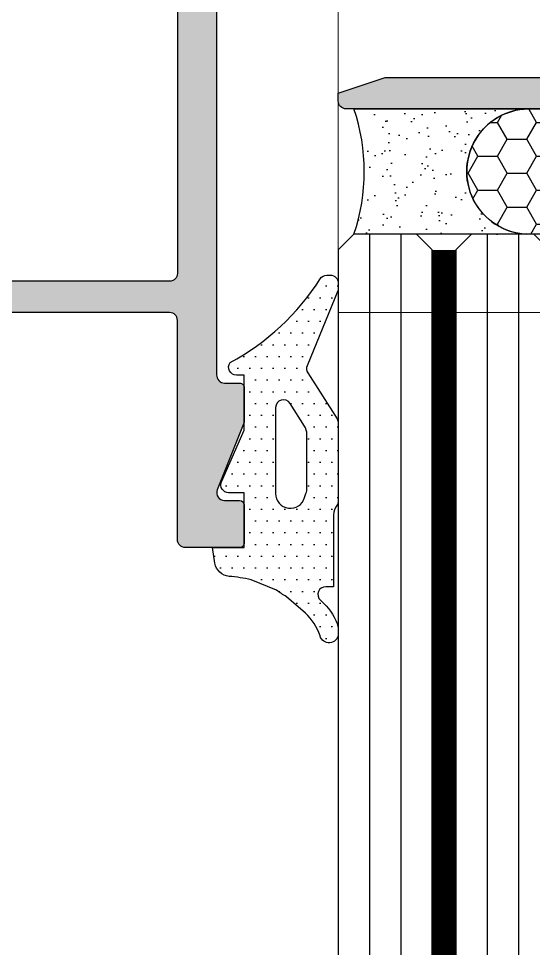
# Model space of a CAD drawing. Header units: millimetres. Extents: x 434053 to 1059003, y -2417481 to 936527.
# Drawn here: x 641049.1 to 641082, y -2239631.8 to -2239572.4 of the extents above; entities that cross this region are included whole.
import ezdxf

# ---------------------------------------------------------------- set-up
doc = ezdxf.new("R2010")
doc.units = ezdxf.units.MM
doc.header["$LTSCALE"] = 1000
doc.header["$MEASUREMENT"] = 0
doc.linetypes.add('HIDDEN', pattern=[9.524999999999999, 6.35, -3.175])
doc.layers.add('A-DETL-0001', color=4, linetype='Continuous', lineweight=15)
for name, color, linetype in [('ELASTOMER', 6, 'Continuous'), ('ELASTOMER-V', 241, 'Continuous'), ('EXTRUSION1', 4, 'Continuous'), ('GLASS', 1, 'Continuous'), ('GLASS-V', 11, 'Continuous'), ('HZHZNEWPLOTLAYER#@$TT', 7, 'Continuous'), ('SFC-ELASTOMER', 6, 'Continuous'), ('SFC-ELASTOMER-V', 241, 'Continuous'), ('SILICONE', 8, 'Continuous'), ('型材断面填充', 254, 'Continuous')]:
    doc.layers.add(name, color=color, linetype=linetype)

# ---------------------------------------------------------------- blocks, each defined once
blk = doc.blocks.new('20211008-LC04')
at = {"layer": '型材断面填充', "linetype": 'ByBlock'}
h = blk.add_hatch(color=256, dxfattribs=at)
edge = h.paths.add_edge_path(flags=16)
edge.add_line((139.7340438328574, 22.50000195260873), (139.7340438328574, -22.50000195260145))
edge.add_arc((139.2340438328574, -22.50000195260145), 0.5, -90, 0, ccw=False)
edge.add_line((139.2340438328574, -23.00000195260145), (2.5, -23.00000195260145))
edge.add_arc((2.5, -22.50000195260145), 0.5, 180, 270, ccw=False)
edge.add_line((2, -22.50000195260145), (2, 22.50000195260873))
edge.add_arc((2.5, 22.50000195260873), 0.5, 90, 180, ccw=False)
edge.add_line((2.5, 23.00000195260873), (139.2340438328574, 23.00000195260873))
edge.add_arc((139.2340438328574, 22.50000195260873), 0.5, 0, 90, ccw=False)
edge = h.paths.add_edge_path()
edge.add_line((143.6999999999425, 37.00000195266693), (142.7385164807092, 37.00000195255052))
edge.add_arc((142.7385164806874, 36.50000195257599), 0.4999999999745341, 89.99999999749872, 201.8014094837972)
edge.add_line((142.2742781352608, 36.31430661442937), (143.9785430072698, 32.05364443446524))
edge.add_arc((143.6999999999789, 31.94222723151688), 0.3000000000391237, 5.558376869885251e-09, 21.801409492028824, ccw=False)
edge.add_line((144.0000000000182, 31.94222723154598), (144.0000000000036, 29.79999695261722))
edge.add_arc((143.6999999999716, 29.79999695260267), 0.3000000000320142, -89.99999999444162, 2.7791884349426255e-09, ccw=False)
edge.add_line((143.7000000000007, 29.49999695257065), (142.7330229671097, 29.49999695262886))
edge.add_arc((142.7330229670806, 28.99999695261795), 0.5000000000109139, 89.99999999666495, 183.66193703806)
edge.add_line((142.2340438328574, 28.96806227523848), (142.2340438328574, 3.499999999934516))
edge.add_arc((142.7340438328574, 3.499999999934516), 0.5, 180, 270)
edge.add_line((142.7340438328574, 2.999999999934516), (154.9999999999964, 2.999999999938154))
edge.add_line((154.9999999999964, 2.999999999938154), (154.9999999999891, 5.499999999938154))
edge.add_line((154.9999999999891, 5.499999999938154), (152.799999999992, 5.499999999909051))
edge.add_arc((152.8000000000065, 5.799999999926513), 0.3000000000174623, 180, 269.99999999722075, ccw=False)
edge.add_line((152.4999999999891, 5.799999999926513), (152.4999999999891, 6.735424868817063))
edge.add_arc((152.7999999999847, 6.735424868824339), 0.2999999999956344, 97.18075578131072, 180.0000000013896, ccw=False)
edge.add_line((152.7624999999862, 7.033071891313739), (156.4374999999745, 7.496078370753821))
edge.add_arc((156.4999999999891, 6.999999999930878), 0.5000000000001641, 1.6675016922818031e-09, 97.18075578313659, ccw=False)
edge.add_line((156.9999999999891, 6.99999999994543), (156.9999999999964, 2.49999999994543))
edge.add_line((156.9999999999964, 2.49999999994543), (177.9999999999964, 2.499999999996362))
edge.add_line((177.9999999999964, 2.499999999996362), (177.9999999999891, 4.999999999996362))
edge.add_line((177.9999999999891, 4.999999999996362), (175.299999999992, 4.999999999996362))
edge.add_arc((175.2999999999847, 5.299999999991996), 0.2999999999956344, 180.0000000013896, 270.0000000013896, ccw=False)
edge.add_line((174.9999999999891, 5.29999999998472), (174.9999999999891, 6.231671842684591))
edge.add_arc((175.299999999992, 6.231671842702781), 0.3000000000029104, 96.37937020970242, 180.000000003474, ccw=False)
edge.add_line((175.2666666666519, 6.529814239704137), (179.4444446228626, 6.996904014962638))
edge.add_arc((179.4999999999745, 6.499999999996362), 0.5000000000156489, 8.33779267850332e-10, 96.37934963270061, ccw=False)
edge.add_line((179.9999999999891, 6.500000000003638), (179.9999999999964, 1.000000000003638))
edge.add_arc((179.0000000000036, 0.999999999996362), 0.999999999992724, -89.99999999958311, 4.16889633925166e-10, ccw=False)
edge.add_line((179.0000000000109, 3.637978807091713e-12), (142.7340438328429, 3.637978807091713e-12))
edge.add_arc((142.7340438328429, -0.499999999996362), 0.5, 90, 180)
edge.add_line((142.2340438328429, -0.499999999996362), (142.2340438328574, -28.9680622752312))
edge.add_arc((142.7330229670806, -28.99999695261067), 0.500000000009456, 176.33806296194, 270.0000000033351)
edge.add_line((142.7330229671097, -29.49999695262159), (143.7000000000007, -29.49999695256338))
edge.add_arc((143.6999999999716, -29.79999695259539), 0.3000000000320142, -2.7791884349426255e-09, 89.99999999444162, ccw=False)
edge.add_line((144.0000000000036, -29.79999695260994), (144.0000000000182, -31.94222723153871))
edge.add_arc((143.6999999999825, -31.94222723150961), 0.3000000000356522, 338.19859050771316, 359.99999999444157, ccw=False)
edge.add_line((143.9785430072698, -32.05364443445796), (142.2742781352608, -36.31430661442209))
edge.add_arc((142.7385164806874, -36.50000195256871), 0.499999999973781, 158.1985905162028, 270.0000000025013)
edge.add_line((142.7385164807092, -37.00000195254324), (143.6999999999425, -37.00000195265966))
edge.add_arc((143.6999999999935, -37.30000195265529), 0.2999999999956344, 1.2506518487498397e-08, 90.00000000972727, ccw=False)
edge.add_line((143.9999999999891, -37.30000195258981), (144.0000000000182, -39.70000195259854))
edge.add_arc((143.7000000000189, -39.70000195260218), 0.2999999999992724, -90.0000000006948, 6.947971087356564e-10, ccw=False)
edge.add_line((143.7000000000153, -40.00000195260145), (140.2340438328611, -40.00000195260145))
edge.add_arc((140.2340438328611, -39.50000195260145), 0.5, 180, 270, ccw=False)
edge.add_line((139.7340438328611, -39.50000195260145), (139.7340438328574, -25.50000195259054))
edge.add_arc((139.2340438328574, -25.50000195259054), 0.5, 0, 90)
edge.add_line((139.2340438328574, -25.00000195259054), (0, -25.00000195260145))
edge.add_line((0, -25.00000195260145), (0, 25.00000195260873))
edge.add_line((0, 25.00000195260873), (139.2340438328647, 25.00000195260873))
edge.add_arc((139.2340438328647, 25.50000195260873), 0.5, 270, 360)
edge.add_line((139.7340438328647, 25.50000195260873), (139.7340438328611, 39.50000195260145))
edge.add_arc((140.2340438328611, 39.50000195260145), 0.5, 90, 180, ccw=False)
edge.add_line((140.2340438328611, 40.00000195260145), (143.7000000000153, 40.00000195260873))
edge.add_arc((143.7000000000189, 39.70000195260945), 0.2999999999992724, -6.947971087356564e-10, 90.0000000006948, ccw=False)
edge.add_line((144.0000000000182, 39.70000195260582), (143.9999999999891, 37.30000195259709))
edge.add_arc((143.6999999999935, 37.30000195266257), 0.2999999999956344, 269.9999999902727, 359.99999998749354, ccw=False)
at = {"color": 0, "linetype": 'ByBlock'}
blk.add_lwpolyline([(142.2340438328429, -0.499999999996362), (142.2340438328574, -28.9680622752312, 0.4330595391105082), (142.7330229671097, -29.49999695262159), (143.7000000000007, -29.49999695256338, -0.4142135623588882), (144.0000000000036, -29.79999695260994), (144.0000000000182, -31.94222723153871, -0.09541457240141751), (143.9785430072698, -32.05364443445796), (142.2742781352608, -36.31430661442209, 0.5305984520671994), (142.7385164807092, -37.00000195254324), (143.6999999999425, -37.00000195265966, -0.4142135623588878), (143.9999999999891, -37.30000195258981), (144.0000000000182, -39.70000195259854, -0.4142135623801987), (143.7000000000153, -40.00000195260145), (140.2340438328611, -40.00000195260145, -0.4142135623729884), (139.7340438328611, -39.50000195260145), (139.7340438328574, -25.50000195259054, 0.4142135623730185), (139.2340438328574, -25.00000195259054), (0, -25.00000195260145)], format="xyb", dxfattribs=at)
blk.add_lwpolyline([(139.7340438328574, 22.50000195260873), (139.7340438328574, -22.50000195260145, -0.414213562373095), (139.2340438328574, -23.00000195260145), (2.5, -23.00000195260145, -0.414213562373095), (2, -22.50000195260145), (2, 22.50000195260873, -0.414213562373095), (2.5, 23.00000195260873), (139.2340438328574, 23.00000195260873, -0.414213562373095)], format="xyb", close=True, dxfattribs=at)
blk = doc.blocks.new('1902-190121-05')
at = {"layer": 'SFC-ELASTOMER-V'}
h = blk.add_hatch(dxfattribs=at)
h.set_pattern_fill('DOTS', color=256, scale=12, style=0)
h.set_pattern_definition([(0, (-98970.10255684076, 48449.73687001361), (0.375, 0.75), [0, -0.75])])
edge = h.paths.add_edge_path(flags=16)
edge.add_arc((2.999999999985448, 3.791658648551673), 1.000000000015246, 340.0515564116253, 360.0000000004169)
edge.add_line((4, 3.791658648558951), (4, 7.216346523804531))
edge.add_arc((3, 7.216346523804531), 1, 0, 32.51252295697732)
edge.add_line((3.843273989798035, 7.753830456713329), (2.921636994899017, 9.199813226143304))
edge.add_arc((2.5, 8.931071259692542), 0.4999999999992967, 32.51252295662578, 180)
edge.add_line((2, 8.931071259692542), (2, 3.445267455579597))
edge.add_arc((2.945267455579596, 3.445267455586872), 0.9452674555795963, 180.0000000004409, 344.0436198039462)
edge.add_arc((7.699999999938881, 2.085786437615751), 3.999999999945567, 160.0515564106914, 164.0436198036153, ccw=False)
edge = h.paths.add_edge_path()
edge.add_line((5.700274632123183, -2.5), (5.200274632123182, -2.5))
edge.add_arc((5.200274632123182, -3), 0.5, 90, 226.5750977282379)
edge.add_line((4.856573014825698, -3.363137987907975), (5.062209703814004, -3.557768307342484))
edge.add_arc((2.810392732513719, -5.996731531093245), 3.319521242445166, 16.082535006494084, 47.284695968269205, ccw=False)
edge.add_line((6, -5.077151867197244), (6, -5.527873661361808))
edge.add_arc((5.410320230555952, -5.495178773468069), 0.5905854605270673, 194.2601061977674, 356.8264757791229, ccw=False)
edge.add_arc((1.382684606796829, -6.820965289363812), 3.651283331540185, 18.86014357712771, 46.15869214434805)
edge.add_line((3.911794761312193, -4.18743689697294), (2.694840154203119, -3.144319681021444))
edge.add_arc((6.849778326155501, 3.942639481640071), 8.215138549408584, 234.2773992741729, 239.61778233818382, ccw=False)
edge.add_line((2.053275226047844, -2.726847709789581), (0.4342153403558768, -2.061742001620586))
edge.add_arc((-1.814379726623883, -11.80565395856683), 9.999999999998288, 77.00538320812723, 85.15038797391819)
edge.add_arc((-0.8844323758821699, -0.8450336328387493), 0.9999999999970132, 188.5307656098657, 265.15038797390406, ccw=False)
edge.add_line((-1.873368728745844, -0.9933740857668452), (-2.022374841617419, 0))
edge.add_line((-2.022374841617419, 0), (0, 0))
edge.add_line((0, 0), (0, 3.5))
edge.add_line((0, 3.5), (-1, 3.5))
edge.add_arc((-1, 4), 0.5, 157.3801350519596, 270, ccw=False)
edge.add_line((-1.461538461531745, 4.192307692304892), (0, 7.5))
edge.add_line((0, 7.5), (0, 11))
edge.add_line((0, 11), (-0.5, 11))
edge.add_arc((-0.5, 11.5), 0.5, 143.130102353489, 270, ccw=False)
edge.add_arc((-8.48604476766195, 25.71938799749478), 15.85236378089338, 298.5903152219879, 327.3087335570696)
edge.add_arc((5.275992096416302, 16.88727938233205), 0.5000000004721561, 89.99999989828092, 147.308733456111, ccw=False)
edge.add_line((5.275992097303967, 17.38727938281227), (5.5, 17.38727938281227))
edge.add_arc((5.5, 16.88727938281227), 0.5, 0, 90, ccw=False)
edge.add_line((6, 16.88727938281227), (6, 16.57181067422061))
edge.add_arc((5.499999999985448, 16.57181067423517), 0.500000000014552, 337.765229581395, 359.9999999983325, ccw=False)
edge.add_line((5.962820559259852, 16.3826093795069), (4.010239718350931, 11.60624377280328))
edge.add_arc((4.473060277596232, 11.41704247808229), 0.4999999999842318, 157.7652295809047, 212.5125229568189)
edge.add_line((4.051423282711767, 11.14830051163881), (5.921636994899018, 8.214068468187177))
edge.add_arc((5.5, 7.945326501729141), 0.5000000000032073, -8.33779267850332e-10, 32.51252295732888, ccw=False)
edge.add_line((6, 7.945326501721864), (6, 2.985786437631758))
edge.add_arc((5.5, 2.985786437639034), 0.5, 323.13010235348895, 359.9999999991662, ccw=False)
edge.add_arc((6.700000000011643, 2.08578643763758), 1.000000000013095, 143.1301023548229, 180.0000000004169)
edge.add_line((5.699999999997088, 2.085786437630304), (5.699999999997088, -2.499999999992724))
at = {"color": 0, "linetype": 'ByBlock'}
blk.add_lwpolyline([(5.700274632123183, -2.5), (5.200274632123182, -2.5, 0.6781657042072787), (4.856573014825698, -3.363137987907975), (5.062209703814004, -3.557768307342484, -0.1369925665543304), (6, -5.077151867197244), (6, -5.527873661361808, -0.8583636528139141), (4.837932198410272, -5.640654293129045), (4.837932198410272, -5.640654293129045, 0.1196789164036482), (3.911794761312193, -4.18743689697294), (2.694840154203119, -3.144319681021444, -0.023306035294527), (2.053275226047844, -2.726847709789581), (0.434215340355877, -2.061742001620586, 0.0355542577770579), (-0.9689730441314168, -1.841453662447746, -0.3473545955404444), (-1.873368728745844, -0.9933740857668452), (-2.022374841617419, 0), (0, 0), (0, 3.5), (-1, 3.5, -0.5351837584879964), (-1.461538461531745, 4.192307692304892), (0, 7.5), (0, 11), (-0.5, 11, -0.6180339887539168), (-0.8999999999941792, 11.80000000000291, 0.125967746607834), (4.855195536176325, 17.15733540496876, -0.2554021300214613), (5.275992097303967, 17.38727938281227), (5.5, 17.38727938281227, -0.4142135623730951), (6, 16.88727938281227), (6, 16.57181067422061, -0.0973230273531179), (5.962820559259852, 16.3826093795069), (4.010239718350931, 11.60624377280328, 0.2435300941548702), (4.051423282711767, 11.14830051163881), (5.921636994899018, 8.214068468187177, -0.1428220295938806), (6, 7.945326501721864), (6, 2.985786437631758, -0.1622776601676325), (5.899999999994179, 2.685786437636124, 0.1622776601672591), (5.699999999997088, 2.085786437630304), (5.699999999997088, -2.499999999992724)], format="xyb", dxfattribs=at)
blk.add_lwpolyline([(3.940000000002328, 3.450484206368855, 0.0872619888188986), (4, 3.791658648558951), (4, 7.216346523804531, 0.1428220295893762), (3.843273989798035, 7.753830456713329), (2.921636994899017, 9.199813226143304, 0.7500537688432675), (2, 8.931071259692542), (2, 3.445267455579596, 0.8696209430341955), (3.854114949586802, 3.185408272176573, -0.0174204244168828)], format="xyb", close=True, dxfattribs=at)
blk = doc.blocks.new('20211011-LC03')
at = {"layer": '型材断面填充', "linetype": 'ByBlock'}
h = blk.add_hatch(color=256, dxfattribs=at)
edge = h.paths.add_edge_path()
edge.add_arc((3.270390053760032, 2.200003247972086), 0.1999999999991586, 269.9999999999653, 389.9999999965665)
edge.add_line((3.443595134522184, 2.300003247961286), (3.339094735798426, 2.481003248001798))
edge.add_arc((3.531352375437631, 2.592003247991786), 0.2219999999941796, 90.00000000189522, 209.9999999978836, ccw=False)
edge.add_line((3.531352375430288, 2.814003247985966), (3.813573580322554, 2.814003248015069))
edge.add_arc((3.813573580374838, 3.036003248020049), 0.22200000000498, 269.9999999865061, 322.4314079591565)
edge.add_line((3.98953610593162, 2.900647459071479), (5.496837764614611, 4.860139615368098))
edge.add_arc((5.671215042220319, 4.72600324798232), 0.2200000000014329, 89.99999999891031, 142.431407971839, ccw=False)
edge.add_line((5.671215042224503, 4.946003247983754), (7.639361378242029, 4.946003247983754))
edge.add_arc((7.639361378240009, 4.726003247986635), 0.2199999999971185, -37.56859203026619, 89.99999999947403, ccw=False)
edge.add_line((7.813738655837369, 4.591866880597081), (4.499334660926252, 0.2831416872068075))
edge.add_line((4.499334660926252, 0.2831416872068075), (4.499334660926252, -1.499992678509443))
edge.add_arc((3.999334660925926, -1.499992678509769), 0.500000000000326, -89.99990747224382, 3.728928277269006e-11, ccw=False)
edge.add_line((3.999335468382924, -1.999992678509443), (2.499999192543328, -1.999994293422787))
edge.add_arc((2.500000000000326, -2.499994293422461), 0.500000000000326, 90.00009252775627, 180.0000000000373)
edge.add_line((2, -2.499994293422787), (2.000011854172044, -43.00001866549428))
edge.add_arc((1.500011854172044, -43.00001866549428), 0.5, -90, 0, ccw=False)
edge.add_line((1.500011854172044, -43.50001866549428), (1.000011854172044, -43.50001866549428))
edge.add_line((1.000011854172044, -43.50001866549428), (1.438985054846853e-05, -40.50001866546518))
edge.add_line((1.438985054846853e-05, -40.50001866546518), (0, 0))
edge.add_line((0, 0), (2.499334660926252, 3.247972927056253e-06))
edge.add_line((2.499334660926252, 3.247972927056253e-06), (2.499334660926252, 2.000003247972927))
edge.add_line((2.499334660926252, 2.000003247972927), (3.270390053759911, 2.000003247972927))
at = {"color": 0, "linetype": 'ByBlock'}
blk.add_lwpolyline([(3.270390053759911, 2.000003247972927, 0.5773502691698529), (3.443595134522184, 2.300003247961286), (3.339094735798426, 2.481003248001798, -0.5773502691662875), (3.531352375430288, 2.814003247985966), (3.813573580322554, 2.814003248015069, 0.2328517585496297), (3.98953610593162, 2.900647459071479), (5.496837764614611, 4.860139615368098, -0.2328517585509097), (5.671215042224503, 4.946003247983754), (7.639361378242029, 4.946003247983754, -0.6222550571454836), (7.813738655837369, 4.591866880597081), (4.499334660926252, 0.2831416872068075), (4.499334660926252, -1.499992678509443, -0.4142130893760066), (3.999335468382924, -1.999992678509443), (2.499999192543328, -1.999994293422787, 0.4142130893760066), (2, -2.499994293422787), (2.000011854172044, -43.00001866549428, -0.4142135623730951), (1.500011854172044, -43.50001866549428), (1.000011854172044, -43.50001866549428), (1.438985054846853e-05, -40.50001866546518), (0, 0), (2.499334660926252, 3.247972927056253e-06), (2.499334660926252, 2.000003247972927)], format="xyb", close=True, dxfattribs=at)
blk = doc.blocks.new('*U426')
at = {"layer": 'GLASS'}
for points in [[(574.9562774507563, 11.49999998695235), (1.000000000003638, 11.5), (3.637978807091713e-12, 10.5), (-3.637978807091713e-12, 6.5), (0.999999999996362, 5.5), (574.9562774507453, 5.49999998694507)], [(574.9562774507563, 3.999999986952345), (1.000000000003638, 4), (3.637978807091713e-12, 3), (-3.637978807091713e-12, -1), (0.999999999996362, -2), (574.9562774507453, -2.000000013054931)]]:
    blk.add_lwpolyline(points, dxfattribs=at)
at = {"layer": 'GLASS-V'}
for p, q in [((3.637978807091713e-12, 9.5), (574.9562774507544, 9.49999998694507)), ((0, 7.5), (574.9562774507472, 7.49999998694507)), ((3.637978807091713e-12, 2), (574.9562774507544, 1.999999986945069)), ((0, 0), (574.9562774507472, -1.30549310390883e-08))]:
    blk.add_line(p, q, dxfattribs=at)
at = {"layer": 'GLASS-V', "linetype": 'HIDDEN', "const_width": 1.499999999999999}
blk.add_lwpolyline([(1, 4.75), (574.9562774507563, 4.750171035788255)], dxfattribs=at)
blk = doc.blocks.new('20221206.181723')
at = {"layer": 'ELASTOMER-V'}
h = blk.add_hatch(dxfattribs=at)
h.set_pattern_fill('HONEY', color=256, scale=10, angle=-1.27e-14, style=0)
h.set_pattern_definition([(360, (33075.97068050766, -5857.067599556263), (1.875, 1.082531754730547), [1.25, -2.5]), (119.9999999999999, (33075.97068050766, -5857.067599556263), (-1.874999999999999, 1.082531754730549), [1.249999999999988, -2.499999999999976]), (59.99999999999997, (33075.97068050766, -5857.067599556263), (9e-16, 2.165063509461096), [-2.5, 1.25])])
edge = h.paths.add_edge_path()
edge.add_arc((166.634858389385, 1844.571651263948), 4.005547692733369, -93.01707222473033, 93.01707543979637, ccw=False)
edge.add_line((166.4240323464619, 1840.571655676657), (162.4240308630397, 1840.571655676693))
edge.add_arc((162.2127351087984, 1844.571651252132), 4.005572430927792, -273.02377846476725, -86.9762183201683, ccw=False)
edge.add_line((162.4240306385909, 1848.571646839453), (166.4240321220132, 1848.571646839409))
at = {"layer": 'SILICONE', "linetype": 'ByBlock'}
h = blk.add_hatch(dxfattribs=at)
h.set_pattern_fill('AR-SAND', color=256, angle=-90.00000000000001, style=0)
h.set_pattern_definition([(307.5, (33075.97068050766, -5857.067599556263), (1.926823769013158, 0.0629933581096078), [0, -1.519999999999988, 0, -1.699999999999988, 0, -1.624999999999988]), (277.5, (33075.97068050766, -5857.067599556263), (2.822146065229739, -1.769776705267727), [0, -0.82, 0, -1.369999999999999, 0, -0.525]), (237.5, (33075.97068050766, -5855.837599556267), (0.0056590535369644, -3.114141861751495), [0, -0.5, 0, -1.8, 0, -2.35]), (227.5, (33075.97068050766, -5855.837599556267), (0.8776755649342488, -3.006126604572293), [0, -0.2499999999999988, 0, -1.17999999999999, 0, -1.349999999999991])])
edge = h.paths.add_edge_path()
edge.add_arc((162.2127318797866, 1844.571650651036), 4.005573201520415, 86.97617586538134, 266.9761758653832)
edge.add_line((162.0014331210114, 1840.571654462634), (151.0000127984094, 1840.571654462678))
edge.add_arc((139.2917823219323, 1844.571649715552), 12.37265625940065, -18.86219918310665, 18.86220239817467)
edge.add_line((151.0000125739607, 1848.57164562543), (162.4240306385909, 1848.571646839431))
at = {"layer": 'ELASTOMER', "elevation": -2.723429666302382e-08}
blk.add_lwpolyline([(166.4240321220132, 1848.571646839395, -1.054094626386785), (166.4240323464619, 1840.571655676657), (162.4240308630397, 1840.571655676686, -1.05421818278328), (162.4240306385909, 1848.571646839453)], format="xyb", close=True, dxfattribs=at)
at = {"layer": 'SILICONE', "elevation": -2.723429666302382e-08}
blk.add_lwpolyline([(162.4240306385909, 1848.571646839453, 1), (162.0014331210114, 1840.571654462634), (151.0000127984094, 1840.571654462678, 0.1661066572795138), (151.0000125739607, 1848.57164562543)], format="xyb", close=True, dxfattribs=at)
at = {"color": 0, "linetype": 'ByBlock', "rotation": 270}
blk.add_blockref('*U426', (151.9999306282843, 1840.571571297085, -6.746124249023129e-08), dxfattribs=at)
at = {"layer": 'EXTRUSION1'}
blk.add_blockref('20211008-LC04', (0, 1860.571656415254, -2.723429666302382e-08), dxfattribs=at)
at = {"layer": 'EXTRUSION1', "rotation": 270}
blk.add_blockref('20211011-LC03', (193.4999440783868, 1850.571573158421, -6.746124249023129e-08), dxfattribs=at)
at = {"layer": 'SFC-ELASTOMER'}
blk.add_blockref('1902-190121-05', (143.9999947847973, 1820.571654462648, -2.723429666302403e-08), dxfattribs=at)
blk = doc.blocks.new('A$C6AE5520D')
at = {"layer": 'A-DETL-0001'}
for p, q in [((15177.23600024133, 16840.13669900048), (15177.23600024133, 16790.13669900046)), ((15177.23600024133, 16790.13669900046), (15202.23600024136, 16790.13669900046))]:
    blk.add_line(p, q, dxfattribs=at)
blk.add_blockref('20221206.181723', (15027.23600024133, 14954.56504258235))

msp = doc.modelspace()

# ---------------------------------------------------------------- block references
at = {"layer": 'HZHZNEWPLOTLAYER#@$TT'}
msp.add_blockref('A$C6AE5520D', (625892.3158360333, -2256381.346538838), dxfattribs=at)

doc.saveas('drawing.dxf')
